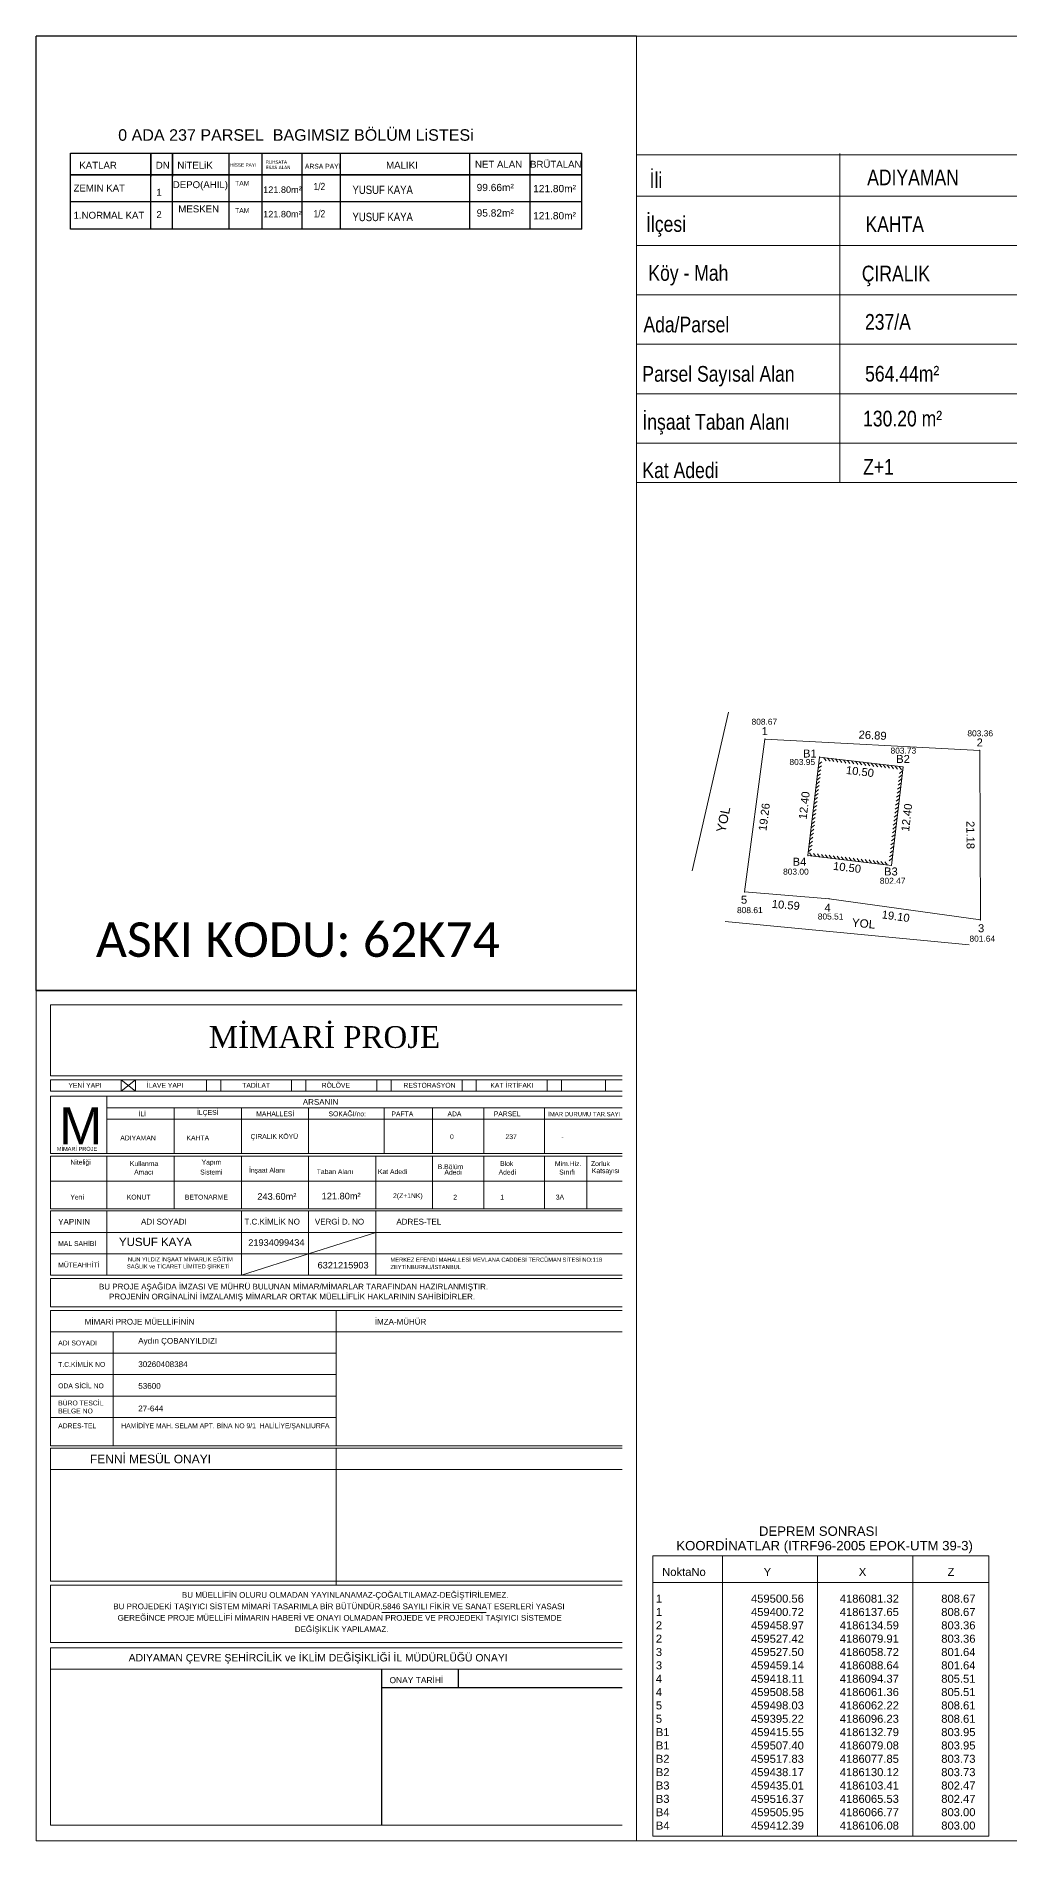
# Model space of a CAD drawing. Header units: centimetres. Extents: x -373760 to 14750, y -122502 to 29584.
# Drawn here: x -373760 to -357578, y -86589 to -56589 of the extents above; entities that cross this region are included whole.
import ezdxf

# ---------------------------------------------------------------- set-up
doc = ezdxf.new("R2010")
doc.units = ezdxf.units.CM
for name, color, linetype, lineweight in [('030', 30, 'Continuous', 30), ('BAKON', 160, 'Continuous', 40), ('BEYAN_CERCEVE', 6, 'Continuous', 0), ('KO_C', 3, 'Continuous', 0), ('KO_M', 2, 'Continuous', 0), ('KO_R', 1, 'Continuous', 0), ('NADI', 7, 'Continuous', 0), ('NKOT', 1, 'Continuous', 0), ('NOKTA', 30, 'Continuous', 0), ('ROL_CEPHE', 1, 'Continuous', 0), ('SiNiR', 3, 'Continuous', 0), ('ÖLÇÜ', 3, 'Continuous', 25)]:
    doc.layers.add(name, color=color, linetype=linetype, lineweight=lineweight)
for name, color, linetype in [('Standart', 7, 'Continuous'), ('Tarama', 253, 'Continuous'), ('tef', 43, 'Continuous'), ('ÇERÇEVE', 161, 'Continuous'), ('ÖLÇÜ YAZI (0.2)', 3, 'Continuous')]:
    doc.layers.add(name, color=color, linetype=linetype)
doc.styles.add('2', font='ARIALN.TTF', dxfattribs={"height": 20})
doc.styles.add('ARIAL', font='arial.ttf')
doc.styles.add('arial_1_18', font='arial.ttf', dxfattribs={"height": 0.2})
doc.styles.get("Standard").update_dxf_attribs({"font": 'arial.ttf'})

msp = doc.modelspace()

# ---------------------------------------------------------------- linework, layer by layer
at = {"color": 7, "linetype": 'Continuous', "lineweight": 0}
for p, q in [((-373759.55, -86588.86), (-373759.55, -72454.91)), ((-373759.55, -72454.91), (-363782.05, -72454.91)), ((-373522.05, -72692.41), (-364022.05, -72692.41)), ((-373522.05, -72692.41), (-373522.05, -73870.41)), ((-373522.05, -73870.41), (-364022.05, -73870.41)), ((-373522.05, -73936.91), (-364022.05, -73936.91)), ((-373522.05, -74126.91), (-373522.05, -73936.91)), ((-372344.05, -74126.91), (-372344.05, -73936.91)), ((-372106.55, -74126.91), (-372106.55, -73936.91)), ((-370928.55, -74126.91), (-370928.55, -73936.91)), ((-370691.05, -74126.91), (-370691.05, -73936.91)), ((-369513.05, -74126.91), (-369513.05, -73936.91)), ((-369275.55, -74126.91), (-369275.55, -73936.91)), ((-368097.55, -74126.91), (-368097.55, -73936.91)), ((-367860.05, -74126.91), (-367860.05, -73936.91)), ((-366682.05, -74126.91), (-366682.05, -73936.91)), ((-366444.55, -74126.91), (-366444.55, -73936.91)), ((-365266.55, -74126.91), (-365266.55, -73936.91)), ((-365029.05, -74126.91), (-365029.05, -73936.91)), ((-364297.55, -74126.91), (-364297.55, -73936.91)), ((-373522.05, -74126.91), (-364022.05, -74126.91)), ((-373522.05, -74212.41), (-364022.05, -74212.41)), ((-373522.05, -74212.41), (-373522.05, -75162.41)), ((-372581.55, -74212.41), (-372581.55, -75162.41)), ((-372581.55, -74402.41), (-364022.05, -74402.41)), ((-372581.55, -74592.41), (-364022.05, -74592.41)), ((-371465.3, -74402.41), (-371465.3, -75162.41)), ((-370349.05, -74402.41), (-370349.05, -75162.41)), ((-369232.8, -74402.41), (-369232.8, -75162.41)), ((-367974.98, -74402.41), (-367974.98, -75162.41)), ((-367170.36, -74402.41), (-367170.36, -75162.41)), ((-366321.05, -74402.41), (-366321.05, -75162.41)), ((-365314.05, -74402.41), (-365314.05, -75162.41)), ((-373522.05, -75162.41), (-364022.05, -75162.41)), ((-373522.05, -75205.16), (-364022.05, -75205.16)), ((-373522.05, -76083.91), (-373522.05, -75205.16)), ((-372581.55, -76083.91), (-372581.55, -75205.16)), ((-371465.3, -76083.91), (-371465.3, -75205.16)), ((-370349.05, -76083.91), (-370349.05, -75205.16)), ((-369232.8, -76083.91), (-369232.8, -75205.16)), ((-368116.55, -76083.91), (-368116.55, -75205.16)), ((-367170.36, -76083.91), (-367170.36, -75205.16)), ((-366321.05, -76083.91), (-366321.05, -75205.16)), ((-365314.05, -76083.91), (-365314.05, -75205.16)), ((-364606.3, -76083.91), (-364606.3, -75205.16)), ((-373522.05, -75620.78), (-364022.05, -75620.78)), ((-373522.05, -76083.91), (-364022.05, -76083.91)), ((-373522.05, -76117.16), (-373522.05, -77185.91)), ((-373522.05, -76117.16), (-364022.05, -76117.16)), ((-373522.05, -76117.16), (-364022.05, -76117.16)), ((-372581.55, -76117.16), (-372581.55, -77185.91)), ((-370349.05, -77185.91), (-370349.05, -76117.16)), ((-369232.8, -77185.91), (-369232.8, -76117.16)), ((-368116.55, -77185.91), (-368116.55, -76117.16)), ((-373522.05, -76473.41), (-364022.05, -76473.41)), ((-373522.05, -76829.66), (-370349.05, -76829.66)), ((-370349.05, -76829.66), (-364022.05, -76829.66)), ((-373522.05, -77185.91), (-364022.05, -77185.91)), ((-373522.05, -77238.16), (-364022.05, -77238.16)), ((-373522.05, -77238.16), (-373522.05, -77713.16)), ((-373522.05, -77713.16), (-364022.05, -77713.16)), ((-373522.05, -77770.16), (-364022.05, -77770.16)), ((-373522.05, -77770.16), (-373522.05, -80021.66)), ((-368772.05, -77770.16), (-368772.05, -80021.66)), ((-373522.05, -78126.41), (-364022.05, -78126.41)), ((-372477.05, -78126.41), (-372477.05, -80021.66)), ((-373522.05, -78482.66), (-368772.05, -78482.66)), ((-373522.05, -78838.91), (-368772.05, -78838.91)), ((-373522.05, -79195.16), (-368772.05, -79195.16)), ((-373522.05, -79551.41), (-368772.05, -79551.41)), ((-373522.05, -80021.66), (-364022.05, -80021.66)), ((-373522.05, -80059.66), (-373522.05, -82273.16)), ((-373522.05, -80059.66), (-364022.05, -80059.66)), ((-368772.05, -80059.66), (-368772.05, -82339.66)), ((-373522.05, -80415.91), (-364022.05, -80415.91)), ((-373522.05, -82273.16), (-364022.05, -82273.16)), ((-373522.05, -82339.66), (-364022.05, -82339.66)), ((-373522.05, -82339.66), (-373522.05, -83289.66)), ((-368012.05, -82790.91), (-366278.3, -82790.91)), ((-373522.05, -83289.66), (-364022.05, -83289.66)), ((-373522.05, -83379.91), (-364022.05, -83379.91)), ((-373522.05, -83379.91), (-373522.05, -86324.91)), ((-373522.05, -83736.16), (-364022.05, -83736.16)), ((-373522.05, -86324.91), (-364022.05, -86324.91)), ((-364022.05, -86324.91), (-373522.05, -86324.91)), ((-363782.05, -86588.86), (-373759.55, -86588.86))]:
    msp.add_line(p, q, dxfattribs=at)
at = {"color": 7, "lineweight": 0}
for p, q in [((-369232.8, -76829.66), (-368116.55, -76473.41)), ((-370349.05, -77185.91), (-369232.8, -76829.66))]:
    msp.add_line(p, q, dxfattribs=at)
at = {"lineweight": 0}
msp.add_polyline3d([(-360740.63, -68573.34, 0), (-359353.9, -68737.44, 0), (-359547.69, -70375.1, 0), (-360934.42, -70211, 0), (-360740.63, -68573.34, 0)], close=True, dxfattribs=at)
for p in [(-360740.63, -68573.34, 49298.22), (-359353.9, -68737.44, 49284.73), (-360934.42, -70211, 49239.97), (-359547.69, -70375.1, 49207.46)]:
    msp.add_point(p, dxfattribs=at)
at = {"layer": 'BEYAN_CERCEVE', "lineweight": 0}
for p, q in [((-342534.34, -56588.86), (-363782.05, -56588.86)), ((-363782.05, -56588.86), (-363782.05, -86588.86)), ((-342534.34, -58562.47), (-363782.05, -58562.47)), ((-360404.72, -58539.61), (-360404.72, -64009.52)), ((-355565.01, -59247.22), (-363782.05, -59247.22)), ((-355565.01, -60068.92), (-363782.05, -60068.92)), ((-355565.01, -60890.62), (-363782.05, -60890.62)), ((-355565.01, -61712.33), (-363782.05, -61712.33)), ((-355565.01, -62534.03), (-363782.05, -62534.03)), ((-355565.01, -63355.73), (-363782.05, -63355.73)), ((-355565.01, -64009.52), (-363782.05, -64009.52)), ((-363782.05, -86588.86), (-342534.34, -86588.86))]:
    msp.add_line(p, q, dxfattribs=at)
at = {"layer": 'KO_C', "lineweight": 0}
for p, q in [((-363514.17, -81851.62), (-357928.42, -81851.57)), ((-363514.17, -81851.62), (-363514.12, -86511.04)), ((-362354.86, -81851.61), (-362354.82, -86511.03)), ((-360773.99, -81851.6), (-360773.94, -86511.02)), ((-359193.11, -81851.58), (-359193.07, -86511)), ((-357928.42, -81851.57), (-357928.37, -86510.99)), ((-363514.17, -82295.38), (-357928.41, -82295.32)), ((-363514.12, -86511.04), (-357928.37, -86510.99))]:
    msp.add_line(p, q, dxfattribs=at)
at = {"layer": 'NOKTA', "lineweight": 0}
for p in [(-361650.17, -68275.48, 49587.66), (-358078.36, -68463.33, 49261.9), (-361987.32, -70815.11, 49583.89), (-360584, -70929.27, 49393.87), (-358067.9, -71280.61, 49156.74)]:
    msp.add_point(p, dxfattribs=at)
at = {"layer": 'SiNiR', "lineweight": 0}
for p, q in [((-361987.32, -70815.11, 49583.89), (-361650.17, -68275.48, 49587.66)), ((-361650.17, -68275.48, 49587.66), (-358078.36, -68463.33, 49261.9)), ((-358078.36, -68463.33, 49261.9), (-358067.9, -71280.61, 49156.74)), ((-360584, -70929.27, 49393.87), (-361987.32, -70815.11, 49583.89)), ((-358067.9, -71280.61, 49156.74), (-360584, -70929.27, 49393.87))]:
    msp.add_line(p, q, dxfattribs=at)
at = {"layer": 'Standart', "color": 4, "linetype": 'Continuous', "lineweight": -3}
for points in [[(-363782.05, -72454.91), (-373759.55, -72454.91)], [(-373759.55, -72454.91), (-363782.05, -72454.91)]]:
    msp.add_lwpolyline(points, dxfattribs=at)
at = {"layer": 'Tarama', "lineweight": 0}
for p, q in [((-362256, -67823.94, 49405.59), (-362855.69, -70464.81, 49396.22)), ((-360754.69, -68692.2), (-360702.47, -68651.03)), ((-360674.59, -68581.15), (-360633.42, -68633.37)), ((-360674.59, -68581.15), (-360633.42, -68633.37)), ((-360608.56, -68588.97), (-360567.39, -68641.19)), ((-360542.52, -68596.78), (-360501.35, -68649)), ((-360476.49, -68604.59), (-360435.32, -68656.81)), ((-360410.45, -68612.41), (-360369.28, -68664.63)), ((-360344.42, -68620.22), (-360303.25, -68672.44)), ((-360278.38, -68628.04), (-360237.22, -68680.26)), ((-360212.35, -68635.85), (-360171.18, -68688.07)), ((-360146.31, -68643.67), (-360105.15, -68695.89)), ((-360080.28, -68651.48), (-360039.11, -68703.7)), ((-360014.24, -68659.3), (-359973.08, -68711.51)), ((-359948.21, -68667.11), (-359907.04, -68719.33)), ((-359882.18, -68674.92), (-359841.01, -68727.14)), ((-359816.14, -68682.74), (-359774.97, -68734.96)), ((-359750.11, -68690.55), (-359708.94, -68742.77)), ((-359684.07, -68698.37), (-359642.9, -68750.59)), ((-360793.76, -69022.37), (-360741.54, -68981.21)), ((-360785.95, -68956.34), (-360733.73, -68915.17)), ((-360778.14, -68890.3), (-360725.92, -68849.14)), ((-360770.32, -68824.27), (-360718.1, -68783.1)), ((-360762.51, -68758.23), (-360710.29, -68717.07)), ((-359618.04, -68706.18), (-359576.87, -68758.4)), ((-359552, -68714), (-359510.83, -68766.22)), ((-359485.97, -68721.81), (-359444.8, -68774.03)), ((-359377.34, -68935.54), (-359429.56, -68976.71)), ((-359369.53, -68869.51), (-359421.75, -68910.68)), ((-359419.93, -68729.63), (-359380.24, -68782.97)), ((-359361.71, -68803.47), (-359413.93, -68844.64)), ((-359361.71, -68803.47), (-359413.93, -68844.64)), ((-359353.9, -68737.44), (-359353.9, -68737.44)), ((-359353.9, -68737.44), (-359353.9, -68737.44)), ((-360825.02, -69286.51), (-360772.8, -69245.34)), ((-360817.21, -69220.48), (-360764.99, -69179.31)), ((-360809.39, -69154.44), (-360757.17, -69113.27)), ((-360801.58, -69088.41), (-360749.36, -69047.24)), ((-359416.41, -69265.72), (-359468.63, -69306.88)), ((-359408.6, -69199.68), (-359460.82, -69240.85)), ((-359400.78, -69133.65), (-359453, -69174.82)), ((-359392.97, -69067.61), (-359445.19, -69108.78)), ((-359385.16, -69001.58), (-359437.37, -69042.75)), ((-360864.09, -69616.69), (-360811.87, -69575.52)), ((-360856.28, -69550.65), (-360804.06, -69509.48)), ((-360848.46, -69484.62), (-360796.25, -69443.45)), ((-360840.65, -69418.58), (-360788.43, -69377.41)), ((-360832.84, -69352.55), (-360780.62, -69311.38)), ((-359455.49, -69595.89), (-359507.7, -69637.06)), ((-359447.67, -69529.86), (-359499.89, -69571.02)), ((-359439.86, -69463.82), (-359492.08, -69504.99)), ((-359432.04, -69397.79), (-359484.26, -69438.95)), ((-359424.23, -69331.75), (-359476.45, -69372.92)), ((-360895.35, -69880.82), (-360843.13, -69839.66)), ((-360887.54, -69814.79), (-360835.32, -69773.62)), ((-360879.72, -69748.75), (-360827.5, -69707.59)), ((-360871.91, -69682.72), (-360819.69, -69641.55)), ((-359486.74, -69860.03), (-359538.96, -69901.2)), ((-359478.93, -69793.99), (-359531.15, -69835.16)), ((-359471.11, -69727.96), (-359523.33, -69769.13)), ((-359463.3, -69661.92), (-359515.52, -69703.09)), ((-360926.61, -70144.96), (-360874.39, -70103.79)), ((-360926.61, -70144.96), (-360874.39, -70103.79)), ((-360918.79, -70078.93), (-360866.58, -70037.76)), ((-360910.98, -70012.89), (-360858.76, -69971.73)), ((-360868.39, -70218.81), (-360908.08, -70165.46)), ((-360903.17, -69946.86), (-360850.95, -69905.69)), ((-360802.35, -70226.63), (-360843.52, -70174.41)), ((-360736.32, -70234.44), (-360777.49, -70182.22)), ((-360670.28, -70242.25), (-360711.45, -70190.04)), ((-360604.25, -70250.07), (-360645.42, -70197.85)), ((-359525.81, -70190.2), (-359578.03, -70231.37)), ((-359518, -70124.17), (-359570.22, -70165.34)), ((-359510.19, -70058.13), (-359562.41, -70099.3)), ((-359502.37, -69992.1), (-359554.59, -70033.27)), ((-359494.56, -69926.06), (-359546.78, -69967.23)), ((-360538.21, -70257.88), (-360579.38, -70205.66)), ((-360472.18, -70265.7), (-360513.35, -70213.48)), ((-360406.15, -70273.51), (-360447.31, -70221.29)), ((-360340.11, -70281.33), (-360381.28, -70229.11)), ((-360274.08, -70289.14), (-360315.24, -70236.92)), ((-360208.04, -70296.96), (-360249.21, -70244.74)), ((-360142.01, -70304.77), (-360183.17, -70252.55)), ((-360075.97, -70312.58), (-360117.14, -70260.37)), ((-360009.94, -70320.4), (-360051.11, -70268.18)), ((-359943.9, -70328.21), (-359985.07, -70275.99)), ((-359877.87, -70336.03), (-359919.04, -70283.81)), ((-359811.83, -70343.84), (-359853, -70291.62)), ((-359745.8, -70351.66), (-359786.97, -70299.44)), ((-359679.76, -70359.47), (-359720.93, -70307.25)), ((-359613.73, -70367.28), (-359654.9, -70315.07)), ((-359613.73, -70367.28), (-359654.9, -70315.07)), ((-359533.63, -70256.24), (-359585.85, -70297.4)), ((-362308.57, -71306.51, 49414.84), (-358257.84, -71695.76, 49252.53))]:
    msp.add_line(p, q, dxfattribs=at)
at = {"layer": 'tef', "color": 0}
for p, q in [((-373187.44, -58535.98), (-364693.59, -58535.98)), ((-373187.44, -59061.33), (-373187.44, -58535.98)), ((-373187.44, -59797.53), (-373187.44, -58535.98)), ((-371851.41, -59061.33), (-371851.41, -58535.98)), ((-371851.41, -59797.53), (-371851.41, -58535.98)), ((-371851.41, -58535.98), (-371851.41, -58922.29)), ((-371492.87, -59061.33), (-371492.87, -58535.98)), ((-371492.87, -59797.53), (-371492.87, -58535.98)), ((-371492.87, -58535.98), (-371492.87, -58922.29)), ((-370552.13, -59797.53), (-370552.13, -58535.98)), ((-370004.87, -59797.53), (-370004.87, -58535.98)), ((-369337.64, -59797.53), (-369337.64, -58535.98)), ((-368703.93, -59797.53), (-368703.93, -58535.98)), ((-373187.44, -58894.52), (-364693.59, -58894.52)), ((-364693.59, -58894.52), (-373187.44, -58894.52)), ((-373187.44, -59797.53), (-373187.44, -59054.55)), ((-373187.44, -59061.33), (-373187.44, -59056.87)), ((-371851.41, -59797.53), (-371851.41, -59054.55)), ((-371851.41, -59061.33), (-371851.41, -59056.87)), ((-364693.59, -59346.03), (-373187.44, -59346.03)), ((-373187.44, -59695.38), (-373187.44, -59690.92)), ((-364693.59, -59797.53), (-373187.44, -59797.53)), ((-364693.59, -59797.53), (-373187.44, -59797.53)), ((-364693.59, -59797.53), (-371851.41, -59797.53)), ((-368018.88, -83736.16), (-368018.88, -86324.91)), ((-366741.39, -84027.78), (-366741.39, -83736.18)), ((-368018.88, -84036.67), (-364022.05, -84036.67))]:
    msp.add_line(p, q, dxfattribs=at)
for points in [[(-366550.89, -59797.53), (-366550.89, -58535.98)], [(-365551.19, -59797.53), (-365551.19, -58535.98)], [(-364693.59, -59797.53), (-364693.59, -58535.98)]]:
    msp.add_lwpolyline(points, dxfattribs=at)
at = {"layer": 'ÇERÇEVE'}
msp.add_line((-373759.55, -72454.91), (-373759.55, -56588.86), dxfattribs=at)
at = {"layer": 'ÖLÇÜ'}
msp.add_line((-363782.05, -56588.86), (-373759.55, -56588.86), dxfattribs=at)
at = {"layer": 'ÖLÇÜ', "color": 7, "lineweight": 0}
for p, q in [((-372344.05, -74126.91), (-372106.55, -73936.91)), ((-372344.05, -73936.91), (-372106.55, -74126.91))]:
    msp.add_line(p, q, dxfattribs=at)

# ---------------------------------------------------------------- texts
at = {"color": 7, "lineweight": 0}
msp.add_text('ADIYAMAN ÇEVRE ŞEHİRCİLİK ve İKLİM DEĞİŞİKLİĞİ İL MÜDÜRLÜĞÜ ONAYI', height=123.5, dxfattribs=at).set_placement((-372221.58, -83605.54))
at = {"color": 7, "lineweight": 0, "attachment_point": 7}
for s, insert, char_height in [('\\fArial|b0|i0|c1254|p18;YENİ YAPI', (-373222.8, -74069.91), 80.75), ('\\fArial|b0|i0|c1254|p18;İLAVE YAPI', (-371921.3, -74069.91), 80.75), ('\\fArial|b0|i0|c1254|p18;TADİLAT', (-370334.8, -74069.91), 80.75), ('\\fArial|b0|i0|c1254|p18;RÖLÖVE', (-369014.3, -74069.91), 80.75), ('\\fArial|b0|i0|c1254|p18;RESTORASYON', (-367655.8, -74069.91), 80.75), ('\\fArial|b0|i0|c1254|p18;KAT İRTİFAKI', (-366211.8, -74069.91), 80.75), ('\\fArial|b0|i0|c1254|p18;M', (-373376.22, -75010.41), 615.6), ('\\fArial|b0|i0|c1254|p18;ARSANIN', (-369327.8, -74354.91), 95), ('\\fArial|b0|i0|c1254|p18;İLİ', (-372059.05, -74544.91), 80.75), ('\\fArial|b0|i0|c1254|p18;İLÇESİ', (-371085.3, -74544.91), 80.75), ('\\fArial|b0|i0|c1254|p18;MAHALLESİ', (-370102.05, -74544.91), 80.75), ('{\\fArial|b0|i0|c0|p18;SOKAĞI\\fArial|b0|i0|c162|p18;/no:}', (-368900.3, -74544.91), 80.75), ('\\fArial|b0|i0|c1254|p18;PAFTA', (-367855.3, -74544.91), 80.75), ('\\fArial|b0|i0|c1254|p18;ADA', (-366924.3, -74544.91), 80.75), ('\\fArial|b0|i0|c1254|p18;PARSEL', (-366154.8, -74544.91), 80.75), ('\\fArial|b0|i0|c1254|p18;İMAR DURUMU TAR.SAYI', (-365252.3, -74544.91), 71.25), ('{\\fArial|b0|i0|c162|p18;ADIYAMAN}', (-372360.74, -74944.41), 80.75), ('{\\fArial|b0|i0|c162|p18;KAHTA}', (-371260.28, -74944.41), 80.75), ('{\\fArial|b0|i0|c162|p18;ÇIRALIK KÖYÜ}', (-370197.08, -74944.41), 80.75), ('{\\fArial|b0|i0|c162|p18;0}', (-366881.93, -74924.6), 80.75), ('{\\fArial|b0|i0|c162|p18;237}', (-365960.42, -74924.6), 80.75), ('{\\fArial|b0|i0|c162|p18;MİMARİ PROJE}', (-373415.39, -75119.44), 66.5), ('\\fArial|b0|i0|c1254|p18;Niteliği', (-373189.55, -75371.41), 80.75), ('\\fArial|b0|i0|c1254|p18;Kullanma', (-372201.55, -75371.41), 80.75), ('\\fArial|b0|i0|c1254|p18;Yapım ', (-371009.3, -75371.41), 80.75), ('\\fArial|b0|i0|c1254|p18;Blok', (-366050.3, -75371.41), 80.75), ('\\fArial|b0|i0|c1254|p18;Mim.Hiz.', (-365138.3, -75371.41), 80.75), ('\\fArial|b0|i0|c1254|p18;Zorluk', (-364539.8, -75371.41), 80.75), ('\\fArial|b0|i0|c1254|p18;Amacı', (-372130.3, -75513.91), 80.75), ('\\fArial|b0|i0|c1254|p18;Sistemi', (-371033.05, -75513.91), 80.75), ('\\fArial|b0|i0|c1254|p18;İnşaat Alanı', (-370221.68, -75505.43), 80.75), ('\\fArial|b0|i0|c1254|p18;Taban Alanı', (-369095.93, -75505.43), 80.75), ('\\fArial|b0|i0|c1254|p18;Kat Adedi', (-368079.43, -75505.43), 80.75), ('\\fArial|b0|i0|c1254|p18;B.Bölüm', (-367085.91, -75423.97), 80.75), ('\\fArial|b0|i0|c1254|p18;Adedi', (-366975.12, -75515.77), 80.75), ('\\fArial|b0|i0|c1254|p18;Adedi', (-366074.05, -75513.91), 80.75), ('\\fArial|b0|i0|c1254|p18;Sınıfı', (-365067.05, -75513.91), 80.75), ('\\fArial|b0|i0|c1254|p18;Katsayısı', (-364525.55, -75513.91), 80.75), ('{\\fArial|b0|i0|c162|p18;Yeni}', (-373189.55, -75929.08), 80.75), ('{\\fArial|b0|i0|c162|p18;KONUT}', (-372253.3, -75929.08), 80.75), ('{\\fArial|b0|i0|c162|p18;BETONARME }', (-371287.99, -75929.08), 80.75), ('{\\fArial|b0|i0|c162|p18;3A}', (-365124.68, -75929.08), 80.75), ('\\fArial|b0|i0|c1254|p18;YAPININ', (-373393.22, -76344.58), 95), ('\\fArial|b0|i0|c1254|p18;ADI SOYADI', (-372015.72, -76344.58), 95), ('\\fArial|b0|i0|c1254|p18;T.C.KİMLİK NO', (-370297.74, -76344.58), 95), ('\\fArial|b0|i0|c1254|p18;VERGİ D. NO', (-369127.36, -76344.58), 95), ('\\fArial|b0|i0|c1254|p18;ADRES-TEL', (-367772.39, -76344.58), 95), ('\\fArial|b0|i0|c1254|p18;MAL SAHİBİ', (-373393.22, -76700.83), 80.75), ('{\\fArial|b0|i0|c162|p18;MÜTEAHHİTİ}', (-373393.22, -77057.08), 80.75), ('\\fArial|b0|i0|c1254|p18;BU PROJE AŞAĞIDA İMZASI VE MÜHRÜ BULUNAN MİMAR/MİMARLAR TARAFINDAN HAZIRLANMIŞTIR.', (-372714.55, -77451.91), 95), ('\\fArial|b0|i0|c1254|p18;PROJENİN ORGİNALİNİ İMZALAMIŞ MİMARLAR ORTAK MÜELLİFLİK HAKLARININ SAHİBİDİRLER.', (-372548.3, -77618.16), 95), ('\\fArial|b0|i0|c1254|p18;MİMARİ PROJE MÜELLİFİNİN', (-372952.05, -78007.66), 95), ('\\fArial|b0|i0|c1254|p18;İMZA-MÜHÜR', (-368130.8, -78007.66), 95), ('\\fArial|b0|i0|c1254|p18;ADI SOYADI', (-373393.22, -78353.83), 80.75), ('\\fArial|b0|i0|c1254|p18;T.C.KİMLİK NO', (-373393.22, -78710.08), 80.75), ('\\fArial|b0|i0|c1254|p18;ODA SİCİL NO', (-373393.22, -79066.33), 80.75), ('\\fArial|b0|i0|c1254|p18;BÜRO TESCİL', (-373393.22, -79351.33), 80.75), ('\\fArial|b0|i0|c1254|p18;BELGE NO', (-373393.22, -79484.33), 80.75), ('\\fArial|b0|i0|c1254|p18;ADRES-TEL', (-373393.22, -79731.33), 80.75), ('{\\fArial|b0|i0|c162|p18;FENNİ MESÜL ONAYI}', (-372865.68, -80314.08), 142.5), ('\\fArial|b0|i0|c1254|p18;BU MÜELLİFİN OLURU OLMADAN YAYINLANAMAZ-ÇOĞALTILAMAZ-DEĞİŞTİRİLEMEZ.', (-371337.05, -82577.16), 95), ('\\fArial|b0|i0|c1254|p18;BU PROJEDEKİ TAŞIYICI SİSTEM MİMARİ TASARIMLA BİR BÜTÜNDÜR.5846 SAYILI FİKİR VE SANAT ESERLERİ YASASI', (-372477.05, -82767.16), 95), ('\\fArial|b0|i0|c1254|p18;GEREĞİNCE PROJE MÜELLİFİ MİMARIN HABERİ VE ONAYI OLMADAN PROJEDE VE PROJEDEKİ TAŞIYICI SİSTEMDE ', (-372405.8, -82957.16), 95), ('\\fArial|b0|i0|c1254|p18;DEĞİŞİKLİK YAPILAMAZ.', (-369460.8, -83147.16), 95)]:
    msp.add_mtext(s, dxfattribs=dict(at, insert=insert, char_height=char_height))
at = {"color": 7, "lineweight": 0, "char_height": 80.75, "attachment_point": 7}
for s, insert, width in [('{\\fArial|b0|i0|c162|p18;-}', (-365032.92, -74932.74), 185.6108), ('{\\fArial|b0|i0|c162|p18;2(Z+1NK)}', (-367828.39, -75929.08), 53.4845), ('{\\fArial|b0|i0|c162|p18;2}', (-366826.77, -75929.08), 53.4845), ('{\\fArial|b0|i0|c162|p18;1}', (-366046.31, -75929.08), 53.4845)]:
    msp.add_mtext(s, dxfattribs=dict(at, insert=insert, width=width))
at = {"color": 7, "lineweight": 9, "insert": (-372344.82, -79753.2), "char_height": 80.75, "attachment_point": 7}
msp.add_mtext('{\\fArial|b0|i0|c162|p18;HAMİDİYE MAH. SELAM APT. BİNA NO 9/1  HALİLİYE/ŞANLIURFA}', dxfattribs=at)
at = {"layer": '030'}
for s, height, style, p in [('121.80m² ', 108.415, 'ARIAL', (-369986.24, -59196.24)), ('1/2', 120.461, '2', (-369148, -59149.26, 388006.24)), ('YUSUF KAYA', 138.204, '2', (-368501.94, -59212.68, 271604.37)), ('99.66m²', 120.461, 'ARIAL', (-366439.02, -59165.53)), ('121.80m² ', 120.461, 'ARIAL', (-365499.92, -59183.54)), ('121.80m² ', 108.415, 'ARIAL', (-369986.24, -59602.6)), ('1/2', 120.461, '2', (-369148, -59600.76, 388006.24)), ('YUSUF KAYA', 138.204, '2', (-368501.94, -59664.19, 271604.37)), ('95.82m²', 120.461, 'ARIAL', (-366439.02, -59589.27)), ('121.80m² ', 120.461, 'ARIAL', (-365499.92, -59635.04))]:
    msp.add_text(s, height=height, dxfattribs=dict(at, style=style)).set_placement(p)
at = {"layer": 'BAKON', "color": 1, "lineweight": 0, "attachment_point": 1}
for s, insert, char_height, width in [('{\\fCalibri|b0|i0|c162|p34;\\H0.79167x;\\C0; ASKI KODU: \\C256;62K74}', (-372968.73, -71321.59, 196633.93), 723.929, 47389.702), ('{\\fDutch801 XBd BT|b0|i0|c162|p18;MİMARİ PROJE}', (-370888.78, -73045.21), 361.9645, 23694.851)]:
    msp.add_mtext(s, dxfattribs=dict(at, insert=insert, char_height=char_height, width=width))
at = {"layer": 'BAKON', "color": 7, "lineweight": 0, "char_height": 96, "attachment_point": 7}
for s, insert in [('{\\fArial|b0|i0|c162|p18;Aydın ÇOBANYILDIZI}', (-372062.35, -78353.58)), ('{\\fArial|b0|i0|c162|p18;30260408384}', (-372062.35, -78714.47)), ('{\\fArial|b0|i0|c162|p18;27-644}', (-372062.35, -79450.13))]:
    msp.add_mtext(s, dxfattribs=dict(at, insert=insert))
at = {"layer": 'BAKON', "color": 7, "lineweight": 0, "insert": (-372062.35, -79075.36), "char_height": 96, "width": 11.006, "attachment_point": 7}
msp.add_mtext('{\\fArial|b0|i0|c162|p18;53600}', dxfattribs=at)
at = {"layer": 'BEYAN_CERCEVE', "lineweight": 0, "width": 0.8}
for s, height, p in [('İli', 260.994, (-363565.73, -59114.09)), ('ADIYAMAN', 260.994, (-359949.69, -59067.76)), ('İlçesi', 260.994, (-363624.06, -59842.47)), ('KAHTA', 260.994, (-359978.42, -59847.61)), ('Köy - Mah', 260.994, (-363585.73, -60656.02)), ('ÇIRALIK', 260.994, (-360039.01, -60665.98)), ('237/A', 260.994, (-359986.64, -61469.81)), ('Ada/Parsel', 260.994, (-363667.74, -61513.63)), ('Parsel Sayısal Alan', 260.9937, (-363685.2, -62334.01)), ('564.44m²', 260.994, (-359984.33, -62331.76)), ('İnşaat Taban Alanı', 260.9937, (-363685.2, -63131.64)), ('130.20 m²', 260.994, (-360017.84, -63076.76)), ('Kat Adedi', 260.994, (-363685.2, -63935.32)), ('Z+1', 260.994, (-360017.84, -63880.44))]:
    msp.add_text(s, height=height, rotation=359.99999, dxfattribs=at).set_placement(p)
at = {"layer": 'KO_M', "lineweight": 0}
for s, height, p in [('NoktaNo', 133.126, (-363356.08, -82184.44)), ('Y', 133.13, (-361669.81, -82184.42)), ('X', 133.13, (-360088.94, -82184.41)), ('Z', 133.13, (-358613.46, -82184.39)), ('B1', 133.126, (-363461.45, -84846.97)), ('B1', 133.126, (-363461.44, -85068.84)), ('B2', 133.126, (-363461.44, -85290.72)), ('B2', 133.126, (-363461.44, -85512.6)), ('B3', 133.126, (-363461.44, -85734.47)), ('B3', 133.126, (-363461.43, -85956.35)), ('B4', 133.126, (-363461.43, -86178.23)), ('B4', 133.126, (-363461.43, -86400.1))]:
    msp.add_text(s, height=height, rotation=0.000571, dxfattribs=at).set_placement(p)
at = {"layer": 'KO_R', "lineweight": 0}
for s, height, p in [('1', 133.13, (-363461.47, -82628.19)), ('459500.56', 133.126, (-361880.59, -82628.18)), ('4186081.32', 133.126, (-360405.11, -82628.16)), ('808.67', 133.126, (-358718.84, -82628.15)), ('1', 133.13, (-363461.47, -82850.07)), ('459400.72', 133.126, (-361880.59, -82850.06)), ('4186137.65', 133.126, (-360405.11, -82850.04)), ('808.67', 133.126, (-358718.84, -82850.02)), ('2', 133.13, (-363461.46, -83071.95)), ('459458.97', 133.126, (-361880.59, -83071.93)), ('4186134.59', 133.126, (-360405.11, -83071.92)), ('803.36', 133.126, (-358718.84, -83071.9)), ('3', 133.13, (-363461.46, -83515.7)), ('2', 133.13, (-363461.46, -83293.83)), ('459527.42', 133.126, (-361880.59, -83293.81)), ('459527.50', 133.126, (-361880.58, -83515.69)), ('4186079.91', 133.126, (-360405.1, -83293.8)), ('4186058.72', 133.126, (-360405.1, -83515.67)), ('803.36', 133.126, (-358718.84, -83293.78)), ('801.64', 133.126, (-358718.84, -83515.66)), ('3', 133.13, (-363461.46, -83737.58)), ('459459.14', 133.126, (-361880.58, -83737.56)), ('4186088.64', 133.126, (-360405.1, -83737.55)), ('801.64', 133.126, (-358718.83, -83737.53)), ('4', 133.13, (-363461.45, -83959.46)), ('459418.11', 133.126, (-361880.58, -83959.44)), ('4186094.37', 133.126, (-360405.1, -83959.43)), ('805.51', 133.126, (-358718.83, -83959.41)), ('4', 133.13, (-363461.45, -84181.33)), ('5', 133.13, (-363461.45, -84403.21)), ('459508.58', 133.126, (-361880.58, -84181.32)), ('459498.03', 133.126, (-361880.58, -84403.2)), ('4186061.36', 133.126, (-360405.1, -84181.3)), ('4186062.22', 133.126, (-360405.09, -84403.18)), ('805.51', 133.126, (-358718.83, -84181.29)), ('808.61', 133.126, (-358718.83, -84403.16)), ('5', 133.13, (-363461.45, -84625.09)), ('459395.22', 133.126, (-361880.57, -84625.07)), ('4186096.23', 133.126, (-360405.09, -84625.06)), ('808.61', 133.126, (-358718.82, -84625.04)), ('459415.55', 133.126, (-361880.57, -84846.95)), ('4186132.79', 133.126, (-360405.09, -84846.93)), ('803.95', 133.126, (-358718.82, -84846.92)), ('459507.40', 133.126, (-361880.57, -85068.83)), ('459517.83', 133.126, (-361880.57, -85290.7)), ('4186079.08', 133.126, (-360405.09, -85068.81)), ('4186077.85', 133.126, (-360405.08, -85290.69)), ('803.95', 133.126, (-358718.82, -85068.79)), ('803.73', 133.126, (-358718.82, -85290.67)), ('459438.17', 133.126, (-361880.56, -85512.58)), ('4186130.12', 133.126, (-360405.08, -85512.57)), ('803.73', 133.126, (-358718.82, -85512.55)), ('459435.01', 133.126, (-361880.56, -85734.46)), ('4186103.41', 133.126, (-360405.08, -85734.44)), ('802.47', 133.126, (-358718.81, -85734.43)), ('459516.37', 133.126, (-361880.56, -85956.33)), ('459505.95', 133.126, (-361880.56, -86178.21)), ('4186065.53', 133.126, (-360405.08, -85956.32)), ('4186066.77', 133.126, (-360405.08, -86178.2)), ('802.47', 133.126, (-358718.81, -85956.3)), ('803.00', 133.126, (-358718.81, -86178.18)), ('459412.39', 133.126, (-361880.56, -86400.09)), ('4186106.08', 133.126, (-360405.07, -86400.07)), ('803.00', 133.126, (-358718.81, -86400.06))]:
    msp.add_text(s, height=height, rotation=0.000571, dxfattribs=at).set_placement(p)
at = {"layer": 'NADI', "lineweight": 0}
for s, height, p in [('1', 132.99, (-361702.82, -68208.98, 49587.66)), ('2', 132.99, (-358131, -68396.83, 49261.9)), ('B1', 132.991, (-361015.72, -68580.25, 49298.22)), ('B2', 132.991, (-359467.49, -68670.95, 49284.73)), ('B4', 132.991, (-361188.96, -70379.41, 49239.97)), ('B3', 132.991, (-359669.45, -70541.06, 49207.46)), ('5', 132.99, (-362047.3, -71010.44, 49583.89)), ('4', 132.99, (-360657.78, -71141.84, 49393.87)), ('3', 132.99, (-358107.86, -71484.72, 49156.74))]:
    msp.add_text(s, height=height, rotation=0.000571, dxfattribs=at).set_placement(p)
at = {"layer": 'NKOT', "lineweight": 0}
for s, p in [('808.67', (-361871.36, -68035.8, 49587.66)), ('803.36', (-358284.68, -68228.27, 49261.9)), ('803.95', (-361241.56, -68704.34, 49298.22)), ('803.73', (-359561.2, -68516.09, 49284.73)), ('803.00', (-361347.26, -70526.99, 49239.97)), ('802.47', (-359739.33, -70680, 49207.46)), ('808.61', (-362112.89, -71167.32, 49583.89)), ('805.51', (-360770.51, -71273.1, 49393.87)), ('801.64', (-358250.18, -71641.35, 49156.74))]:
    msp.add_text(s, height=99.743, rotation=0.000571, dxfattribs=at).set_placement(p)
at = {"layer": 'ROL_CEPHE', "lineweight": 0}
for s, height, rotation, p in [('26.89', 132.991, 356.989396, (-360094.56, -68264.07)), ('10.50', 132.991, 353.251125, (-360307.7, -68852.23)), ('12.40', 132.991, 83.251131, (-360957.65, -69615.1)), ('19.26', 132.991, 82.437986, (-361625.62, -69808.5)), ('12.40', 132.991, 83.251134, (-359253.95, -69816.71)), ('21.18', 132.991, 270.212608, (-358300.09, -69637.3)), ('10.50', 132.991, 353.251125, (-360522.06, -70445.85)), ('10.59', 132.991, 355.349277, (-361538.72, -71078.44)), ('19.10', 132.991, 352.050869, (-359714.67, -71252.45)), ('KOORDİNATLAR (ITRF96-2005 EPOK-UTM 39-3)', 156.3455, 359.999918, (-363120.69, -81759.27)), ('DEPREM SONRASI', 156.3455, 359.999918, (-361748.43, -81517.91))]:
    msp.add_text(s, height=height, rotation=rotation, dxfattribs=at).set_placement(p)
at = {"layer": 'Standart', "color": 0, "linetype": 'Continuous', "lineweight": -3, "style": 'arial_1_18'}
for s, height, p in [('YUSUF KAYA', 136.508, (-372382.73, -76700.64)), ('21934099434', 109.2066, (-370233.48, -76696.96)), ('SAĞLIK ve TİCARET LİMİTED ŞİRKETİ', 68.2541, (-372250.1, -77073.71)), ('NUN YILDIZ İNŞAAT MİMARLIK EĞİTİM', 68.2541, (-372233.36, -76956.68)), ('6321215903', 109.207, (-369082.5, -77073.66)), ('ZEYTİNBURNU/İSTANBUL', 68.2541, (-367871.83, -77084.53)), ('MERKEZ EFENDİ MAHALLESİ MEVLANA CADDESİ TERCÜMAN SİTESİ NO:118', 68.2541, (-367871.83, -76962))]:
    msp.add_text(s, height=height, dxfattribs=at).set_placement(p)
at = {"layer": 'Tarama', "lineweight": 0}
for height, rotation, p in [(153.739, 78.690641, (-362306.86, -69838.08)), (139.33, 354.611261, (-360210.23, -71389.78))]:
    msp.add_text('YOL', height=height, rotation=rotation, dxfattribs=at).set_placement(p)
at = {"layer": 'tef', "color": 0, "style": 'ARIAL'}
for s, height, p in [('0 ADA 237 PARSEL  BAGIMSIZ BÖLÜM LiSTESi', 191.2216, (-372395.88, -58328.45)), ('KATLAR', 114.733, (-373041.36, -58792.32)), ('DN', 114.733, (-371770.51, -58792.32)), ('NiTELiK', 114.733, (-371412.38, -58792.32)), ('HİSSE PAYI', 56.219, (-370537.98, -58758.67)), ('ARSA PAYI', 80.313, (-369293.04, -58792.32)), ('MALIKI', 114.733, (-367943.65, -58792.32)), ('NET ALAN ', 114.733, (-366466.4, -58776.16)), ('BRÜTALAN ', 114.733, (-365551.99, -58776.16)), ('ZEMIN KAT', 114.733, (-373137.25, -59172.76)), ('DEPO(AHIL)', 114.733, (-371488.56, -59115.95)), ('TAM', 80.313, (-370452.69, -59076.66)), ('1', 114.73, (-371760.67, -59241.71)), ('1.NORMAL KAT', 114.733, (-373137.25, -59624.26)), ('2', 114.73, (-371760.67, -59612.78)), ('MESKEN ', 114.733, (-371396.26, -59519.02)), ('TAM', 80.313, (-370452.69, -59528.16)), ('ONAY TARİHİ', 100.0371, (-367886.75, -83966.69))]:
    msp.add_text(s, height=height, dxfattribs=at).set_placement(p)
at = {"layer": 'tef', "color": 0, "insert": (-369942.25, -58655.97), "char_height": 53.5012, "width": 455.4581, "attachment_point": 1}
msp.add_mtext('{\\fVerdana|b0|i0|c162|p34;RUHSATA ESAS ALAN }', dxfattribs=at)
at = {"layer": 'ÖLÇÜ YAZI (0.2)', "color": 0, "style": 'ARIAL'}
for s, p in [('243.60m² ', (-370083.63, -75932.13)), ('121.80m² ', (-369015.72, -75925.79))]:
    msp.add_text(s, height=109.985, dxfattribs=at).set_placement(p)

doc.saveas('drawing.dxf')
